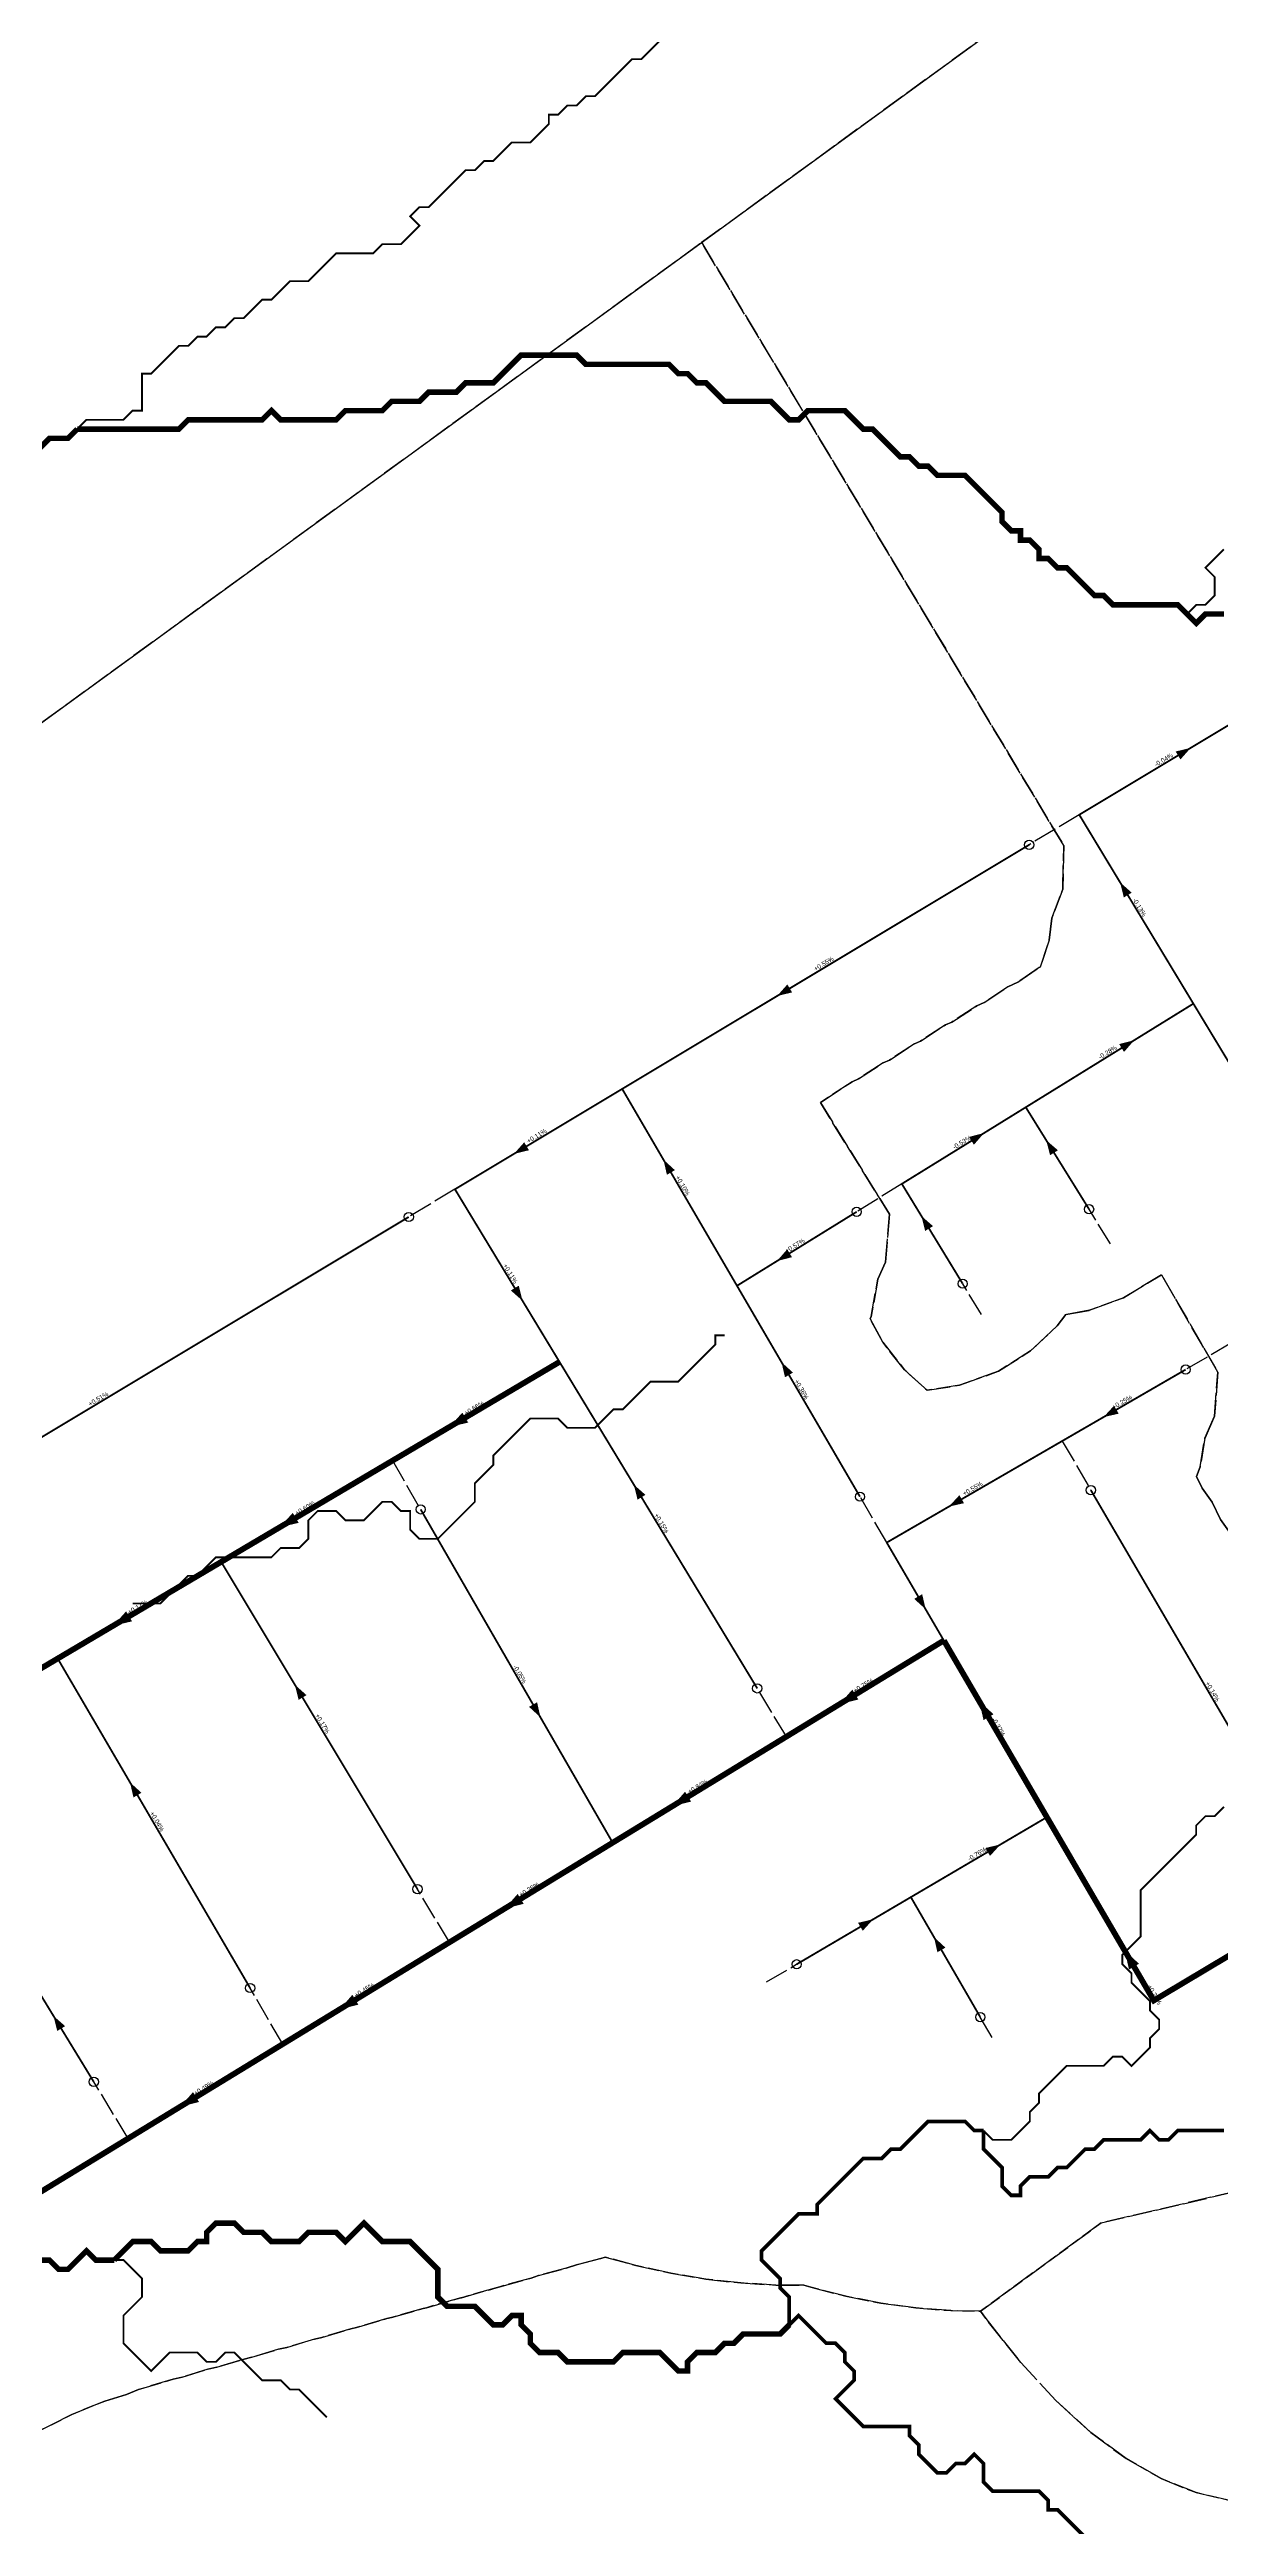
# Model space of a CAD drawing. Header units: metres. Extents: x 442821 to 452274, y 2561971 to 2571293.
# Drawn here: x 444303 to 444810, y 2566013 to 2567085 of the extents above; entities that cross this region are included whole.
import ezdxf
from ezdxf.enums import TextEntityAlignment as Align

# ---------------------------------------------------------------- set-up
doc = ezdxf.new("R2010")
doc.units = ezdxf.units.M
doc.header["$LTSCALE"] = 8
doc.linetypes.add('DASHDOT', pattern=[3.556, 2.54, -0.508, 0, -0.508])
doc.linetypes.add('DASHED', pattern=[1.524, 1.27, -0.254])
for name, color, linetype in [('A_ARROWS', 7, 'Continuous'), ('A_BRANCH', 7, 'Continuous'), ('A_CATCHMENTS', 7, 'Continuous'), ('A_ENVELOPE', 3, 'Continuous'), ('A_GRADIENT', 8, 'Continuous'), ('A_HEAD_GAP', 8, 'Continuous'), ('A_HEADS', 8, 'Continuous'), ('A_LATERAL', 7, 'Continuous'), ('A_STREAMS', 5, 'Continuous'), ('A_SUBMAIN', 7, 'Continuous')]:
    doc.layers.add(name, color=color, linetype=linetype)

msp = doc.modelspace()

# ---------------------------------------------------------------- linework, layer by layer
at = {"layer": 'A_ARROWS', "color": 1}
for points in [[(444796.8059719092, 2566782.3695337237), (444792.34719354345, 2566777.361610453), (444790.28908391704, 2566780.7915061903)], [(444766.24873307266, 2566724.152082574), (444771.2694230376, 2566719.707684721), (444767.84544383927, 2566717.639746992)], [(444772.33918746293, 2566655.854161671), (444767.94758156117, 2566650.787229897), (444765.84392039117, 2566654.1893777014)], [(444707.39450360247, 2566615.696703078), (444703.0028977007, 2566610.6297713043), (444700.8992365307, 2566614.0319191087)], [(444734.2769973879, 2566612.6063958867), (444739.35121931427, 2566608.2232153243), (444735.95257167623, 2566606.1139040072)], [(444680.2725031355, 2566579.8392805792), (444685.30982219276, 2566575.4137391755), (444681.89362084947, 2566573.332977684)]]:
    msp.add_solid(points, dxfattribs=at)
at = {"layer": 'A_ARROWS', "color": 3}
for points in [[(444617.8437633407, 2566674.983224444), (444622.30254170444, 2566679.9911477165), (444624.36065133224, 2566676.5612519803)], [(444504.0193553729, 2566606.6828655275), (444508.4781337365, 2566611.6907888004), (444510.53624336433, 2566608.260893064)], [(444568.70676522586, 2566604.172826549), (444573.6577915176, 2566599.650953192), (444570.2020938247, 2566597.6364672887)], [(444617.8268416084, 2566560.314037955), (444622.2184475122, 2566565.3809697274), (444624.3221086808, 2566561.978821922)], [(444507.72258052434, 2566543.1269609453), (444502.6969600609, 2566547.5657827435), (444506.11864159437, 2566549.6375200544)], [(444619.78279492096, 2566516.5557736414), (444624.733821213, 2566512.033900284), (444621.2781235201, 2566510.019414381)], [(444759.0860119684, 2566492.790970408), (444763.6227488663, 2566497.72838049), (444765.62683700956, 2566494.266642384)], [(444476.1023190677, 2566488.4934306038), (444481.71616655885, 2566494.717152669), (444484.2610176474, 2566490.413232022)], [(444555.88805962016, 2566463.5768511905), (444560.9136800836, 2566459.1380293923), (444557.49199855013, 2566457.0662920815)], [(444692.1850904338, 2566454.060327131), (444696.7218273297, 2566458.997737215), (444698.72591547435, 2566455.53599911)], [(444402.7349751702, 2566445.1122950716), (444408.3488226614, 2566451.336017137), (444410.89367374993, 2566447.03209649)], [(444682.1287623516, 2566409.605997797), (444677.17773605953, 2566414.1278711543), (444680.63343375246, 2566416.1423570574)], [(444330.6527913093, 2566402.491057593), (444336.2666388029, 2566408.714779656), (444338.8114898898, 2566404.410859008)], [(444409.30050971295, 2566376.927031011), (444414.30779232853, 2566372.4675331907), (444410.87760093354, 2566370.4099163674)], [(444515.50809087127, 2566362.848683936), (444510.5807205729, 2566367.396323098), (444514.046879935, 2566369.3927547336)], [(444644.8786154582, 2566368.5568332113), (444650.4032598282, 2566374.8598725246), (444653.0091462041, 2566370.5926303007)], [(444705.305758282, 2566369.8476201235), (444711.4945411468, 2566364.195278427), (444707.1749190306, 2566361.6771710482)], [(444337.9479181909, 2566334.7347415625), (444342.90198404086, 2566330.2161984835), (444339.4476417452, 2566328.1993892947)], [(444572.54109994206, 2566324.382320414), (444578.0657443121, 2566330.685359727), (444580.67163068795, 2566326.418117503)], [(444714.47998820146, 2566307.846226619), (444709.9768206591, 2566302.878180516), (444707.94931532315, 2566306.3262556475)], [(444500.10931723623, 2566280.1502412604), (444505.6339616064, 2566286.4532805732), (444508.2398479822, 2566282.1860383493)], [(444659.4195015132, 2566275.4700670987), (444654.91633396887, 2566270.5020209975), (444652.88882863417, 2566273.95009613)], [(444685.74122608034, 2566267.764641025), (444690.67750764923, 2566263.226676253), (444687.2152712009, 2566261.2234491627)], [(444768.2323911188, 2566261.901756839), (444774.4211739839, 2566256.249415143), (444770.10155186785, 2566253.731307763)], [(444428.6236879966, 2566236.4959517657), (444434.1483323668, 2566242.7989910785), (444436.75421874254, 2566238.5317488546)], [(444304.859755486, 2566233.665536929), (444309.9020288865, 2566229.2456411207), (444306.4881605614, 2566227.161054097)], [(444359.68726241426, 2566194.398390182), (444365.21190678194, 2566200.701429497), (444367.81779315945, 2566196.434187274)]]:
    msp.add_solid(points, dxfattribs=at)
at = {"layer": 'A_BRANCH', "color": 3, "const_width": 0.8}
for points in [[(444726.8954470933, 2566740.4197092345), (444550.85913373233, 2566634.789083963)], [(444458.5296951532, 2566579.386785756), (444191.5697096479, 2566419.197392711)], [(444652.300832697, 2566581.630453516), (444600.51442722447, 2566549.609196196)]]:
    msp.add_lwpolyline(points, dxfattribs=at)
at = {"layer": 'A_BRANCH', "color": 1, "linetype": 'DASHED', "const_width": 0.8}
msp.add_lwpolyline([(444856.1577603503, 2566575.2855887297), (444797.93797934864, 2566671.682746307)], dxfattribs=at)
at = {"layer": 'A_BRANCH', "color": 3, "linetype": 'DASHED', "const_width": 0.8}
for points in [[(444653.7215612244, 2566458.3363955775), (444600.51442722447, 2566549.609196196)], [(444609.2817136517, 2566375.3918872285), (444523.7451857832, 2566516.664024609)], [(444794.59777920257, 2566513.349634731), (444741.1810639889, 2566482.425341098)], [(444753.5950819895, 2566461.1550979223), (444856.1977274185, 2566285.355190215)], [(444463.67026901164, 2566452.848335474), (444546.739252718, 2566308.625848515)], [(444462.31168580113, 2566288.5536867213), (444377.38908702723, 2566430.125608213)], [(444389.9091255829, 2566245.7368346793), (444306.6684619109, 2566388.309442325)], [(444322.2721361353, 2566205.149781008), (444296.725813426, 2566246.986260335)]]:
    msp.add_lwpolyline(points, dxfattribs=at)
at = {"layer": 'A_CATCHMENTS', "color": 1, "linetype": 'DASHED'}
for points in [[(444813.99886602914, 2566442.4243737413), (444809.599543341, 2566448.5176538937), (444806.0497501829, 2566456.0374733633), (444801.70490474213, 2566462.039482089), (444799.3054408003, 2566467.1061920947), (444800.8825067731, 2566471.275599175), (444802.88917030074, 2566483.6284691314), (444807.0682215737, 2566493.145536781), (444808.5103348253, 2566512.244507374), (444784.14485528856, 2566554.33193213), (444767.6925836192, 2566544.4248795374), (444752.9986783159, 2566539.007966955), (444742.8269676084, 2566537.200622362), (444739.0860711677, 2566532.2414881885), (444727.5158577628, 2566521.428903111), (444713.57197277574, 2566512.613254976), (444696.8218576238, 2566506.541718768), (444682.7413513921, 2566504.4566930556), (444672.9970461747, 2566513.247858858), (444663.554702217, 2566525.213437037), (444658.19567763415, 2566535.235890411), (444658.61276018375, 2566536.2962301252), (444661.4224869387, 2566552.406842313), (444664.7484320526, 2566559.777101374), (444666.4577128863, 2566580.5619184137), (444636.6036503743, 2566628.8434262513), (444637.05636611686, 2566629.254411139), (444650.2951946798, 2566637.8838455323), (444653.02624867874, 2566639.0913576805), (444663.7829674544, 2566646.098407623), (444666.48283238424, 2566647.290088441), (444677.2707496739, 2566654.312953968), (444679.9394063817, 2566655.4888349003), (444690.7585414039, 2566662.5274844687), (444693.39597061015, 2566663.6875971626), (444704.2463427025, 2566670.7419990185), (444707.4496062655, 2566672.1485540927), (444717.7034861403, 2566679.007605733), (444722.0362709643, 2566680.9752782956), (444731.16893542535, 2566687.2593705216), (444731.81496396824, 2566687.562654937), (444735.6253110332, 2566699.1245975075), (444736.75248951244, 2566708.6465282883), (444741.4560770516, 2566721.2392895264), (444741.8454732913, 2566740.067625756), (444585.1948029225, 2567001.1302335584), (444822.4616631429, 2567173.824467263)], [(444814.24226401816, 2566023.8942500404), (444799.1097290824, 2566027.378422766), (444783.9664554699, 2566033.456061578), (444768.8124431806, 2566042.1271664756), (444753.6476922146, 2566053.391737459), (444738.4722025691, 2566067.2497745315), (444723.28597425227, 2566083.7012776844), (444708.089007256, 2566102.7462469265), (444705.8792537888, 2566105.890416634), (444758.0479852242, 2566144.093247603), (444817.42123346374, 2566157.9416183913)]]:
    msp.add_lwpolyline(points, dxfattribs=at)
at = {"layer": 'A_CATCHMENTS', "color": 3, "linetype": 'DASHED'}
for points in [[(444250.9432978939, 2566757.8459102777), (444585.1948029225, 2567001.1302335584), (444741.8454732913, 2566740.067625756), (444741.4560770516, 2566721.2392895264), (444736.75248951244, 2566708.6465282883), (444735.6253110332, 2566699.1245975075), (444731.81496396824, 2566687.562654937), (444731.16893542535, 2566687.2593705216), (444722.0362709643, 2566680.9752782956), (444717.7034861403, 2566679.007605733), (444707.4496062655, 2566672.1485540927), (444704.2463427025, 2566670.7419990185), (444693.39597061015, 2566663.6875971626), (444690.7585414039, 2566662.5274844687), (444679.9394063817, 2566655.4888349003), (444677.2707496739, 2566654.312953968), (444666.48283238424, 2566647.290088441), (444663.7829674544, 2566646.098407623), (444653.02624867874, 2566639.0913576805), (444650.2951946798, 2566637.8838455323), (444637.05636611686, 2566629.254411139), (444636.6036503743, 2566628.8434262513), (444666.4577128863, 2566580.5619184137), (444664.7484320526, 2566559.777101374), (444661.4224869387, 2566552.406842313), (444658.61276018375, 2566536.2962301252), (444658.19567763415, 2566535.235890411), (444663.554702217, 2566525.213437037), (444672.9970461747, 2566513.247858858), (444682.7413513921, 2566504.4566930556), (444696.8218576238, 2566506.541718768), (444713.57197277574, 2566512.613254976), (444727.5158577628, 2566521.428903111), (444739.0860711677, 2566532.2414881885), (444742.8269676084, 2566537.200622362), (444752.9986783159, 2566539.007966955), (444767.6925836192, 2566544.4248795374), (444784.14485528856, 2566554.33193213), (444808.5103348253, 2566512.244507374), (444807.0682215737, 2566493.145536781), (444802.88917030074, 2566483.6284691314), (444800.8825067731, 2566471.275599175), (444799.3054408003, 2566467.1061920947), (444801.70490474213, 2566462.039482089), (444806.0497501829, 2566456.0374733633), (444809.599543341, 2566448.5176538937), (444813.99886602914, 2566442.4243737413)], [(444817.42123346374, 2566157.9416183913), (444758.0479852242, 2566144.093247603), (444705.8792537888, 2566105.890416634), (444692.95688796195, 2566106.1300392556), (444677.8338994372, 2566107.30868646), (444662.70719140256, 2566109.3856205284), (444647.5767638702, 2566112.360841459), (444632.44261682796, 2566116.2343492545), (444629.3982918849, 2566117.193988676), (444617.320377508, 2566117.23205823), (444602.1986631088, 2566118.102995138), (444587.0735397654, 2566119.797216097), (444571.9450074733, 2566122.3147211056), (444556.8130662458, 2566125.6555101634), (444543.488879006, 2566129.3212918686), (444541.6821460374, 2566128.7497148574), (444531.58141619095, 2566126.102906155), (444526.5817049153, 2566124.483005483), (444514.7210651262, 2566121.305299076), (444511.48121043463, 2566120.229182589), (444497.8675929207, 2566116.4964275905), (444496.3806570541, 2566115.9895834005), (444481.2801125232, 2566111.747849021), (444481.0133037284, 2566111.6888939547), (444466.17994280584, 2566107.4155934937), (444464.7481082732, 2566107.091997685), (444451.0796198885, 2566103.12033684), (444449.09337272996, 2566102.6707508294), (444435.97929606907, 2566098.825298055), (444433.4387613951, 2566098.249300567), (444420.878971244, 2566094.5305012628), (444417.78428795224, 2566093.8276245114), (444405.7786453089, 2566090.235974289), (444402.1299681446, 2566089.405696862), (444390.67831811943, 2566085.9417493897), (444386.7615030072, 2566085.048629672), (444375.57794855523, 2566081.657758286), (444371.66758267744, 2566080.7749432814), (444360.47758040635, 2566077.373425363), (444356.5734672599, 2566076.501576355), (444341.64804310404, 2566071.951970802), (444336.39206442103, 2566069.882183343), (444326.9953774539, 2566066.9557123855), (444312.7961564434, 2566061.2169204038), (444299.2724885086, 2566054.371883476)]]:
    msp.add_lwpolyline(points, dxfattribs=at)
at = {"layer": 'A_CATCHMENTS', "color": 2, "linetype": 'DASHED'}
msp.add_lwpolyline([(444299.2724885086, 2566054.371883476), (444312.7961564434, 2566061.2169204038), (444326.9953774539, 2566066.9557123855), (444336.39206442103, 2566069.882183343), (444341.64804310404, 2566071.951970802), (444356.5734672599, 2566076.501576355), (444360.47758040635, 2566077.373425363), (444371.66758267744, 2566080.7749432814), (444375.57794855523, 2566081.657758286), (444386.7615030072, 2566085.048629672), (444390.67831811943, 2566085.9417493897), (444402.1299681446, 2566089.405696862), (444405.7786453089, 2566090.235974289), (444417.78428795224, 2566093.8276245114), (444420.878971244, 2566094.5305012628), (444433.4387613951, 2566098.249300567), (444435.97929606907, 2566098.825298055), (444449.09337272996, 2566102.6707508294), (444451.0796198885, 2566103.12033684), (444464.7481082732, 2566107.091997685), (444466.17994280584, 2566107.4155934937), (444481.0133037284, 2566111.6888939547), (444481.2801125232, 2566111.747849021), (444496.3806570541, 2566115.9895834005), (444497.8675929207, 2566116.4964275905), (444511.48121043463, 2566120.229182589), (444514.7210651262, 2566121.305299076), (444526.5817049153, 2566124.483005483), (444531.58141619095, 2566126.102906155), (444541.6821460374, 2566128.7497148574), (444543.488879006, 2566129.3212918686), (444556.8130662458, 2566125.6555101634), (444571.9450074733, 2566122.3147211056), (444587.0735397654, 2566119.797216097), (444602.1986631088, 2566118.102995138), (444617.320377508, 2566117.23205823), (444629.3982918849, 2566117.193988676), (444632.44261682796, 2566116.2343492545), (444647.5767638702, 2566112.360841459), (444662.70719140256, 2566109.3856205284), (444677.8338994372, 2566107.30868646), (444692.95688796195, 2566106.1300392556), (444705.8792537888, 2566105.890416634), (444708.089007256, 2566102.7462469265), (444723.28597425227, 2566083.7012776844), (444738.4722025691, 2566067.2497745315), (444753.6476922146, 2566053.391737459), (444768.8124431806, 2566042.1271664756), (444783.9664554699, 2566033.456061578), (444799.1097290824, 2566027.378422766), (444814.24226401816, 2566023.8942500404)], dxfattribs=at)
at = {"layer": 'A_ENVELOPE', "color": 3}
msp.add_lwpolyline([(443922.935975596, 2562555.549201416), (443114.8019931225, 2564922.9063971327), (443209.87657929584, 2566349.025189733), (444250.9432978939, 2566757.8459102777), (445002.03252866346, 2567304.524780775), (445444.12935436954, 2567418.614284183), (445577.2337750123, 2567680.0693961587), (447477.5370661522, 2567541.02281388)], dxfattribs=at)
at = {"layer": 'A_HEAD_GAP', "color": 8, "linetype": 'DASHED'}
for points in [[(444748.56913176965, 2566753.425008088), (444726.8954470933, 2566740.4197092345)], [(444671.82744430983, 2566593.704407082), (444652.300832697, 2566581.630453516)], [(444478.5093293599, 2566591.375569284), (444458.5296951532, 2566579.386785756)], [(444762.1533656373, 2566567.690336158), (444752.81232657656, 2566582.741172932)], [(444706.2627073276, 2566537.168474322), (444698.1419951016, 2566550.501087467)], [(444814.4797749526, 2566524.859827227), (444794.59777920257, 2566513.349634731)], [(444741.1810639889, 2566482.425341098), (444753.5950819895, 2566461.1550979223)], [(444451.5136090026, 2566473.954453081), (444463.67026901164, 2566452.848335474)], [(444665.2906715724, 2566438.490464727), (444653.7215612244, 2566458.3363955775)], [(444621.9119763375, 2566354.531744202), (444609.2817136517, 2566375.3918872285)], [(444476.1347639547, 2566265.50964705), (444462.31168580113, 2566288.5536867213)], [(444613.3082400008, 2566248.356148424), (444626.32934230147, 2566256.0126968953)], [(444404.0617077308, 2566221.496632202), (444389.9091255829, 2566245.7368346793)], [(444710.8600369845, 2566224.351059485), (444705.7619092762, 2566233.162303927)], [(444337.2163692412, 2566180.676039464), (444322.2721361353, 2566205.149781008)]]:
    msp.add_lwpolyline(points, dxfattribs=at)
at = {"layer": 'A_HEADS', "color": 3}
for centre in [(444726.8954470933, 2566740.4197092345), (444652.300832697, 2566581.630453516), (444458.5296951532, 2566579.386785756), (444794.59777920257, 2566513.349634731), (444463.67026901164, 2566452.848335474), (444653.7215612244, 2566458.3363955775), (444753.5950819895, 2566461.1550979223), (444609.2817136517, 2566375.3918872285), (444462.31168580113, 2566288.5536867213), (444626.32934230147, 2566256.0126968953), (444389.9091255829, 2566245.7368346793), (444705.7619092762, 2566233.162303927), (444322.2721361353, 2566205.149781008)]:
    msp.add_circle(centre, 2, dxfattribs=at)
at = {"layer": 'A_HEADS', "color": 1}
for centre in [(444752.81232657656, 2566582.741172932), (444698.1419951016, 2566550.501087467)]:
    msp.add_circle(centre, 2, dxfattribs=at)
at = {"layer": 'A_LATERAL', "color": 1, "linetype": 'DASHED', "const_width": 0.8}
for points in [[(444748.56913176965, 2566753.425008088), (444823.2473724408, 2566798.235701437)], [(444752.81232657656, 2566582.741172932), (444725.4356301239, 2566626.852131793)], [(444698.1419951016, 2566550.501087467), (444671.82744430983, 2566593.704407082)]]:
    msp.add_lwpolyline(points, dxfattribs=at)
at = {"layer": 'A_LATERAL', "color": 1, "linetype": 'DASHDOT', "const_width": 0.8}
for points in [[(444797.93797934864, 2566671.682746307), (444748.56913176965, 2566753.425008088)], [(444725.4356301239, 2566626.852131793), (444797.93797934864, 2566671.682746307)], [(444671.82744430983, 2566593.704407082), (444725.4356301239, 2566626.852131793)]]:
    msp.add_lwpolyline(points, dxfattribs=at)
at = {"layer": 'A_LATERAL', "color": 3, "linetype": 'DASHED', "const_width": 0.8}
for points in [[(444550.85913373233, 2566634.789083963), (444478.5093293599, 2566591.375569284)], [(444600.51442722447, 2566549.609196196), (444550.85913373233, 2566634.789083963)], [(444478.5093293599, 2566591.375569284), (444523.7451857832, 2566516.664024609)]]:
    msp.add_lwpolyline(points, dxfattribs=at)
at = {"layer": 'A_LATERAL', "color": 3, "const_width": 0.8}
msp.add_lwpolyline([(444741.1810639889, 2566482.425341098), (444665.2906715724, 2566438.490464727)], dxfattribs=at)
at = {"layer": 'A_LATERAL', "color": 3, "linetype": 'DASHDOT', "const_width": 0.8}
for points in [[(444665.2906715724, 2566438.490464727), (444689.9966796986, 2566396.109182665)], [(444675.7328157672, 2566285.062471677), (444734.5646446052, 2566319.656221021)], [(444626.32934230147, 2566256.0126968953), (444675.7328157672, 2566285.062471677)], [(444705.7619092762, 2566233.162303927), (444675.7328157672, 2566285.062471677)]]:
    msp.add_lwpolyline(points, dxfattribs=at)
at = {"layer": 'A_STREAMS', "color": 5}
for points, const_width in [([(444567.140181, 2567088.354143), (444563.139629, 2567084.352747), (444559.139077, 2567080.351352), (444555.138526, 2567080.351352), (444551.137974, 2567076.349957), (444547.137422, 2567072.348562), (444543.13687, 2567068.347166), (444539.136319, 2567064.345771), (444535.135767, 2567064.345771), (444531.135215, 2567060.344376), (444527.134664, 2567060.344376), (444523.134112, 2567056.342981), (444519.13356, 2567056.342981), (444519.13356, 2567052.341585), (444515.133009, 2567048.34019), (444511.132457, 2567044.338795), (444507.131905, 2567044.338795), (444503.131354, 2567044.338795), (444499.130802, 2567040.3374), (444495.13025, 2567036.336004), (444491.129698, 2567036.336004), (444487.129147, 2567032.334609), (444483.128595, 2567032.334609), (444479.128043, 2567028.333214), (444475.127492, 2567024.331819), (444471.12694, 2567020.330423), (444467.126388, 2567016.329028), (444463.125837, 2567016.329028), (444459.125285, 2567012.327633), (444463.125837, 2567008.326238), (444459.125285, 2567004.324842), (444455.124733, 2567000.323447), (444451.124182, 2567000.323447), (444447.12363, 2567000.323447), (444443.123078, 2566996.322052), (444439.122526, 2566996.322052), (444435.121975, 2566996.322052), (444431.121423, 2566996.322052), (444427.120871, 2566996.322052), (444423.12032, 2566992.320657), (444419.119768, 2566988.319261), (444415.119216, 2566984.317866), (444411.118665, 2566984.317866), (444407.118113, 2566984.317866), (444403.117561, 2566980.316471), (444399.11701, 2566976.315076), (444395.116458, 2566976.315076), (444391.115906, 2566972.31368), (444387.115354, 2566968.312285), (444383.114803, 2566968.312285), (444379.114251, 2566964.31089), (444375.113699, 2566964.31089), (444371.113148, 2566960.309495), (444367.112596, 2566960.309495), (444363.112044, 2566956.308099), (444359.111493, 2566956.308099), (444355.110941, 2566952.306704), (444351.110389, 2566948.305309), (444347.109838, 2566944.303913), (444343.109286, 2566944.303913), (444343.109286, 2566940.302518), (444343.109286, 2566936.301123), (444343.109286, 2566932.299728), (444343.109286, 2566928.298332), (444339.108734, 2566928.298332), (444335.108182, 2566924.296937), (444331.107631, 2566924.296937), (444327.107079, 2566924.296937), (444323.106527, 2566924.296937), (444319.105976, 2566924.296937), (444315.105424, 2566920.295542)], 0.8), ([(444795.171627, 2566840.267637), (444791.171075, 2566844.269032), (444787.170524, 2566844.269032), (444783.169972, 2566844.269032), (444779.16942, 2566844.269032), (444775.168869, 2566844.269032), (444771.168317, 2566844.269032), (444767.167765, 2566844.269032), (444763.167214, 2566844.269032), (444759.166662, 2566848.270427), (444755.16611, 2566848.270427), (444751.165558, 2566852.271823), (444747.165007, 2566856.273218), (444743.164455, 2566860.274613), (444739.163903, 2566860.274613), (444735.163352, 2566864.276008), (444731.1628, 2566864.276008), (444731.1628, 2566868.277404), (444727.162248, 2566872.278799), (444723.161697, 2566872.278799), (444723.161697, 2566876.280194), (444719.161145, 2566876.280194), (444715.160593, 2566880.281589), (444715.160593, 2566884.282985), (444711.160042, 2566888.28438), (444707.15949, 2566892.285775), (444703.158938, 2566896.28717), (444699.158386, 2566900.288566), (444695.157835, 2566900.288566), (444691.157283, 2566900.288566), (444687.156731, 2566900.288566), (444683.15618, 2566904.289961), (444679.155628, 2566904.289961), (444675.155076, 2566908.291356), (444671.154525, 2566908.291356), (444667.153973, 2566912.292751), (444663.153421, 2566916.294147), (444659.15287, 2566920.295542), (444655.152318, 2566920.295542), (444651.151766, 2566924.296937), (444647.151214, 2566928.298332), (444643.150663, 2566928.298332), (444639.150111, 2566928.298332), (444635.149559, 2566928.298332), (444631.149008, 2566928.298332), (444627.148456, 2566924.296937), (444623.147904, 2566924.296937), (444619.147353, 2566928.298332), (444615.146801, 2566932.299728), (444611.146249, 2566932.299728), (444607.145698, 2566932.299728), (444603.145146, 2566932.299728), (444599.144594, 2566932.299728), (444595.144042, 2566932.299728), (444591.143491, 2566936.301123), (444587.142939, 2566940.302518), (444583.142387, 2566940.302518), (444579.141836, 2566944.303913), (444575.141284, 2566944.303913), (444571.140732, 2566948.305309), (444567.140181, 2566948.305309), (444563.139629, 2566948.305309), (444559.139077, 2566948.305309), (444555.138526, 2566948.305309), (444551.137974, 2566948.305309), (444547.137422, 2566948.305309), (444543.13687, 2566948.305309), (444539.136319, 2566948.305309), (444535.135767, 2566948.305309), (444531.135215, 2566952.306704), (444527.134664, 2566952.306704), (444523.134112, 2566952.306704), (444519.13356, 2566952.306704), (444515.133009, 2566952.306704), (444511.132457, 2566952.306704), (444507.131905, 2566952.306704), (444503.131354, 2566948.305309), (444499.130802, 2566944.303913), (444495.13025, 2566940.302518), (444491.129698, 2566940.302518), (444487.129147, 2566940.302518), (444483.128595, 2566940.302518), (444479.128043, 2566936.301123), (444475.127492, 2566936.301123), (444471.12694, 2566936.301123), (444467.126388, 2566936.301123), (444463.125837, 2566932.299728), (444459.125285, 2566932.299728), (444455.124733, 2566932.299728), (444451.124182, 2566932.299728), (444447.12363, 2566928.298332), (444443.123078, 2566928.298332), (444439.122526, 2566928.298332), (444435.121975, 2566928.298332), (444431.121423, 2566928.298332), (444427.120871, 2566924.296937), (444423.12032, 2566924.296937), (444419.119768, 2566924.296937), (444415.119216, 2566924.296937), (444411.118665, 2566924.296937), (444407.118113, 2566924.296937), (444403.117561, 2566924.296937), (444399.11701, 2566928.298332), (444395.116458, 2566924.296937), (444391.115906, 2566924.296937), (444387.115354, 2566924.296937), (444383.114803, 2566924.296937), (444379.114251, 2566924.296937), (444375.113699, 2566924.296937), (444371.113148, 2566924.296937), (444367.112596, 2566924.296937), (444363.112044, 2566924.296937), (444359.111493, 2566920.295542), (444355.110941, 2566920.295542), (444351.110389, 2566920.295542), (444347.109838, 2566920.295542), (444343.109286, 2566920.295542), (444339.108734, 2566920.295542), (444335.108182, 2566920.295542), (444331.107631, 2566920.295542), (444327.107079, 2566920.295542), (444323.106527, 2566920.295542), (444319.105976, 2566920.295542), (444315.105424, 2566920.295542)], 2.4000000000000004), ([(444315.105424, 2566920.295542), (444311.104872, 2566916.294147), (444307.104321, 2566916.294147), (444303.103769, 2566916.294147), (444299.103217, 2566912.292751)], 2.4000000000000004), ([(444811.173834, 2566868.277404), (444807.173282, 2566864.276008), (444803.17273, 2566860.274613), (444807.173282, 2566856.273218), (444807.173282, 2566852.271823), (444807.173282, 2566848.270427), (444803.17273, 2566844.269032), (444799.172179, 2566844.269032), (444795.171627, 2566840.267637)], 0.8), ([(444811.173834, 2566840.267637), (444807.173282, 2566840.267637), (444803.17273, 2566840.267637), (444799.172179, 2566836.266242), (444795.171627, 2566840.267637)], 2.4000000000000004), ([(444595.144042, 2566528.158807), (444591.143491, 2566528.158807), (444591.143491, 2566524.157412), (444587.142939, 2566520.156017), (444583.142387, 2566516.154621), (444579.141836, 2566512.153226), (444575.141284, 2566508.151831), (444571.140732, 2566508.151831), (444567.140181, 2566508.151831), (444563.139629, 2566508.151831), (444559.139077, 2566504.150436), (444555.138526, 2566500.14904), (444551.137974, 2566496.147645), (444547.137422, 2566496.147645), (444543.13687, 2566492.14625), (444539.136319, 2566488.144854), (444535.135767, 2566488.144854), (444531.135215, 2566488.144854), (444527.134664, 2566488.144854), (444523.134112, 2566492.14625), (444519.13356, 2566492.14625), (444515.133009, 2566492.14625), (444511.132457, 2566492.14625), (444507.131905, 2566488.144854), (444503.131354, 2566484.143459), (444499.130802, 2566480.142064), (444495.13025, 2566476.140669), (444495.13025, 2566472.139273), (444491.129698, 2566468.137878), (444487.129147, 2566464.136483), (444487.129147, 2566460.135088), (444487.129147, 2566456.133692), (444483.128595, 2566452.132297), (444479.128043, 2566448.130902), (444475.127492, 2566444.129507), (444471.12694, 2566440.128111), (444467.126388, 2566440.128111), (444463.125837, 2566440.128111), (444459.125285, 2566444.129507), (444459.125285, 2566448.130902), (444459.125285, 2566452.132297), (444455.124733, 2566452.132297), (444451.124182, 2566456.133692), (444447.12363, 2566456.133692), (444443.123078, 2566452.132297), (444439.122526, 2566448.130902), (444435.121975, 2566448.130902), (444431.121423, 2566448.130902), (444427.120871, 2566452.132297), (444423.12032, 2566452.132297), (444419.119768, 2566452.132297), (444415.119216, 2566448.130902), (444415.119216, 2566444.129507), (444415.119216, 2566440.128111), (444411.118665, 2566436.126716), (444407.118113, 2566436.126716), (444403.117561, 2566436.126716), (444399.11701, 2566432.125321), (444395.116458, 2566432.125321), (444391.115906, 2566432.125321), (444387.115354, 2566432.125321), (444383.114803, 2566432.125321), (444379.114251, 2566432.125321), (444375.113699, 2566432.125321), (444371.113148, 2566428.123926), (444367.112596, 2566424.12253), (444363.112044, 2566424.12253), (444359.111493, 2566420.121135), (444355.110941, 2566416.11974), (444351.110389, 2566412.118345), (444347.109838, 2566412.118345), (444343.109286, 2566412.118345), (444339.108734, 2566412.118345)], 0.8), ([(444811.173834, 2566324.087649), (444807.173282, 2566320.086254), (444803.17273, 2566320.086254), (444799.172179, 2566316.084859), (444799.172179, 2566312.083463), (444795.171627, 2566308.082068), (444791.171075, 2566304.080673), (444787.170524, 2566300.079278), (444783.169972, 2566296.077882), (444779.16942, 2566292.076487), (444775.168869, 2566288.075092), (444775.168869, 2566284.073697), (444775.168869, 2566280.072301), (444775.168869, 2566276.070906), (444775.168869, 2566272.069511), (444775.168869, 2566268.068116), (444771.168317, 2566264.06672), (444767.167765, 2566260.065325), (444767.167765, 2566256.06393), (444771.168317, 2566252.062534), (444771.168317, 2566248.061139), (444775.168869, 2566244.059744), (444779.16942, 2566240.058349), (444779.16942, 2566236.056953), (444783.169972, 2566232.055558), (444783.169972, 2566228.054163), (444779.16942, 2566224.052768), (444779.16942, 2566220.051372), (444775.168869, 2566216.049977), (444771.168317, 2566212.048582), (444767.167765, 2566216.049977), (444763.167214, 2566216.049977), (444759.166662, 2566212.048582), (444755.16611, 2566212.048582), (444751.165558, 2566212.048582), (444747.165007, 2566212.048582), (444743.164455, 2566212.048582), (444739.163903, 2566208.047187), (444735.163352, 2566204.045791), (444731.1628, 2566200.044396), (444731.1628, 2566196.043001), (444727.162248, 2566192.041606), (444727.162248, 2566188.04021), (444723.161697, 2566184.038815), (444719.161145, 2566180.03742), (444715.160593, 2566180.03742), (444711.160042, 2566180.03742), (444707.15949, 2566184.038815)], 0.8), ([(444707.15949, 2566184.038815), (444703.158938, 2566184.038815), (444699.158386, 2566188.04021), (444695.157835, 2566188.04021), (444691.157283, 2566188.04021), (444687.156731, 2566188.04021), (444683.15618, 2566188.04021), (444679.155628, 2566184.038815), (444675.155076, 2566180.03742), (444671.154525, 2566176.036025), (444667.153973, 2566176.036025), (444663.153421, 2566172.034629), (444659.15287, 2566172.034629), (444655.152318, 2566172.034629), (444651.151766, 2566168.033234), (444647.151214, 2566164.031839), (444643.150663, 2566160.030444), (444639.150111, 2566156.029048), (444635.149559, 2566152.027653), (444635.149559, 2566148.026258), (444631.149008, 2566148.026258), (444627.148456, 2566148.026258), (444623.147904, 2566144.024863), (444619.147353, 2566140.023467), (444615.146801, 2566136.022072), (444611.146249, 2566132.020677), (444611.146249, 2566128.019282), (444615.146801, 2566124.017886), (444619.147353, 2566120.016491), (444619.147353, 2566116.015096), (444623.147904, 2566112.013701), (444623.147904, 2566108.012305), (444623.147904, 2566104.01091), (444623.147904, 2566100.009515)], 1.6), ([(444811.173834, 2566184.038815), (444807.173282, 2566184.038815), (444803.17273, 2566184.038815), (444799.172179, 2566184.038815), (444795.171627, 2566184.038815), (444791.171075, 2566184.038815), (444787.170524, 2566180.03742), (444783.169972, 2566180.03742), (444779.16942, 2566184.038815), (444775.168869, 2566180.03742), (444771.168317, 2566180.03742), (444767.167765, 2566180.03742), (444763.167214, 2566180.03742), (444759.166662, 2566180.03742), (444755.16611, 2566176.036025), (444751.165558, 2566176.036025), (444747.165007, 2566172.034629), (444743.164455, 2566168.033234), (444739.163903, 2566168.033234), (444735.163352, 2566164.031839), (444731.1628, 2566164.031839), (444727.162248, 2566164.031839), (444723.161697, 2566160.030444), (444723.161697, 2566156.029048), (444719.161145, 2566156.029048), (444715.160593, 2566160.030444), (444715.160593, 2566164.031839), (444715.160593, 2566168.033234), (444711.160042, 2566172.034629), (444707.15949, 2566176.036025), (444707.15949, 2566180.03742), (444707.15949, 2566184.038815)], 1.6), ([(444623.147904, 2566100.009515), (444619.147353, 2566096.00812), (444615.146801, 2566096.00812), (444611.146249, 2566096.00812), (444607.145698, 2566096.00812), (444603.145146, 2566096.00812), (444599.144594, 2566092.006724), (444595.144042, 2566092.006724), (444591.143491, 2566088.005329), (444587.142939, 2566088.005329), (444583.142387, 2566088.005329), (444579.141836, 2566084.003934), (444579.141836, 2566080.002539), (444575.141284, 2566080.002539), (444571.140732, 2566084.003934), (444567.140181, 2566088.005329), (444563.139629, 2566088.005329), (444559.139077, 2566088.005329), (444555.138526, 2566088.005329), (444551.137974, 2566088.005329), (444547.137422, 2566084.003934), (444543.13687, 2566084.003934), (444539.136319, 2566084.003934), (444535.135767, 2566084.003934), (444531.135215, 2566084.003934), (444527.134664, 2566084.003934), (444523.134112, 2566088.005329), (444519.13356, 2566088.005329), (444515.133009, 2566088.005329), (444511.132457, 2566092.006724), (444511.132457, 2566096.00812), (444507.131905, 2566100.009515), (444507.131905, 2566104.01091), (444503.131354, 2566104.01091), (444499.130802, 2566100.009515), (444495.13025, 2566100.009515), (444491.129698, 2566104.01091), (444487.129147, 2566108.012305), (444483.128595, 2566108.012305), (444479.128043, 2566108.012305), (444475.127492, 2566108.012305), (444471.12694, 2566112.013701), (444471.12694, 2566116.015096), (444471.12694, 2566120.016491), (444471.12694, 2566124.017886), (444467.126388, 2566128.019282), (444463.125837, 2566132.020677), (444459.125285, 2566136.022072), (444455.124733, 2566136.022072), (444451.124182, 2566136.022072), (444447.12363, 2566136.022072), (444443.123078, 2566140.023467), (444439.122526, 2566144.024863), (444435.121975, 2566140.023467), (444431.121423, 2566136.022072), (444427.120871, 2566140.023467), (444423.12032, 2566140.023467), (444419.119768, 2566140.023467), (444415.119216, 2566140.023467), (444411.118665, 2566136.022072), (444407.118113, 2566136.022072), (444403.117561, 2566136.022072), (444399.11701, 2566136.022072), (444395.116458, 2566140.023467), (444391.115906, 2566140.023467), (444387.115354, 2566140.023467), (444383.114803, 2566144.024863), (444379.114251, 2566144.024863), (444375.113699, 2566144.024863), (444371.113148, 2566140.023467), (444371.113148, 2566136.022072), (444367.112596, 2566136.022072), (444363.112044, 2566132.020677), (444359.111493, 2566132.020677), (444355.110941, 2566132.020677), (444351.110389, 2566132.020677), (444347.109838, 2566136.022072), (444343.109286, 2566136.022072), (444339.108734, 2566136.022072), (444335.108182, 2566132.020677), (444331.107631, 2566128.019282)], 2.4000000000000004), ([(444331.107631, 2566128.019282), (444327.107079, 2566128.019282), (444323.106527, 2566128.019282), (444319.105976, 2566132.020677), (444315.105424, 2566128.019282), (444311.104872, 2566124.017886), (444307.104321, 2566124.017886), (444303.103769, 2566128.019282), (444299.103217, 2566128.019282)], 2.4000000000000004), ([(444423.12032, 2566059.995562), (444419.119768, 2566063.996958), (444415.119216, 2566067.998353), (444411.118665, 2566071.999748), (444407.118113, 2566071.999748), (444403.117561, 2566076.001143), (444399.11701, 2566076.001143), (444395.116458, 2566076.001143), (444391.115906, 2566080.002539), (444387.115354, 2566084.003934), (444383.114803, 2566088.005329), (444379.114251, 2566088.005329), (444375.113699, 2566084.003934), (444371.113148, 2566084.003934), (444367.112596, 2566088.005329), (444363.112044, 2566088.005329), (444359.111493, 2566088.005329), (444355.110941, 2566088.005329), (444351.110389, 2566084.003934), (444347.109838, 2566080.002539), (444343.109286, 2566084.003934), (444339.108734, 2566088.005329), (444335.108182, 2566092.006724), (444335.108182, 2566096.00812), (444335.108182, 2566100.009515), (444335.108182, 2566104.01091), (444339.108734, 2566108.012305), (444343.109286, 2566112.013701), (444343.109286, 2566116.015096), (444343.109286, 2566120.016491), (444339.108734, 2566124.017886), (444335.108182, 2566128.019282), (444331.107631, 2566128.019282)], 0.8), ([(444751.165558, 2566007.977424), (444747.165007, 2566011.978819), (444743.164455, 2566015.980214), (444739.163903, 2566019.98161), (444735.163352, 2566019.98161), (444735.163352, 2566023.983005), (444731.1628, 2566027.9844), (444727.162248, 2566027.9844), (444723.161697, 2566027.9844), (444719.161145, 2566027.9844), (444715.160593, 2566027.9844), (444711.160042, 2566027.9844), (444707.15949, 2566031.985796), (444707.15949, 2566035.987191), (444707.15949, 2566039.988586), (444703.158938, 2566043.989981), (444699.158386, 2566039.988586), (444695.157835, 2566039.988586), (444691.157283, 2566035.987191), (444687.156731, 2566035.987191), (444683.15618, 2566039.988586), (444679.155628, 2566043.989981), (444679.155628, 2566047.991377), (444675.155076, 2566051.992772), (444675.155076, 2566055.994167), (444671.154525, 2566055.994167), (444667.153973, 2566055.994167), (444663.153421, 2566055.994167), (444659.15287, 2566055.994167), (444655.152318, 2566055.994167), (444651.151766, 2566059.995562), (444647.151214, 2566063.996958), (444643.150663, 2566067.998353), (444647.151214, 2566071.999748), (444651.151766, 2566076.001143), (444651.151766, 2566080.002539), (444647.151214, 2566084.003934), (444647.151214, 2566088.005329), (444643.150663, 2566092.006724), (444639.150111, 2566092.006724), (444635.149559, 2566096.00812), (444631.149008, 2566100.009515), (444627.148456, 2566104.01091), (444623.147904, 2566100.009515)], 1.6)]:
    msp.add_lwpolyline(points, dxfattribs=dict(at, const_width=const_width))
at = {"layer": 'A_SUBMAIN', "color": 3, "const_width": 2.5}
for points in [[(444523.7451857832, 2566516.664024609), (444451.5136090026, 2566473.954453081)], [(444451.5136090026, 2566473.954453081), (444377.38908702723, 2566430.125608213)], [(444689.9966796986, 2566396.109182665), (444621.9119763375, 2566354.531744202)], [(444621.9119763375, 2566354.531744202), (444546.739252718, 2566308.625848515)]]:
    msp.add_lwpolyline(points, dxfattribs=at)
at = {"layer": 'A_SUBMAIN', "color": 3, "linetype": 'DASHED', "const_width": 2.5}
for points in [[(444377.38908702723, 2566430.125608213), (444306.6684619109, 2566388.309442325)], [(444306.6684619109, 2566388.309442325), (444235.9600987726, 2566346.500526783)], [(444856.1977274185, 2566285.355190215), (444780.8053028999, 2566240.333880806), (444734.5646446052, 2566319.656221021)], [(444546.739252718, 2566308.625848515), (444476.1347639547, 2566265.50964705)], [(444476.1347639547, 2566265.50964705), (444404.0617077308, 2566221.496632202)], [(444404.0617077308, 2566221.496632202), (444337.2163692412, 2566180.676039464)], [(444337.2163692412, 2566180.676039464), (444163.4316666545, 2566074.55054547), (443412.5842657327, 2566074.55054547), (443412.5842657327, 2566162.613607597)]]:
    msp.add_lwpolyline(points, dxfattribs=at)
at = {"layer": 'A_SUBMAIN', "color": 3, "linetype": 'DASHDOT', "const_width": 2.5}
msp.add_lwpolyline([(444734.5646446052, 2566319.656221021), (444689.9966796986, 2566396.109182665)], dxfattribs=at)

# ---------------------------------------------------------------- texts
at = {"layer": 'A_GRADIENT', "color": 1}
for s, rotation, p in [('-0.04%', 30.965871439458326, (444785.90825210523, 2566775.8303547623)), ('-0.13%', 301.13018967045923, (444773.25355555915, 2566712.553877197)), ('-0.28%', 31.729880753181906, (444761.68680473627, 2566649.2674390497)), ('-0.53%', 31.729880751427952, (444698.63153721683, 2566610.278269437))]:
    msp.add_text(s, height=2, rotation=rotation, dxfattribs=at).set_placement(p, align=Align.BOTTOM_CENTER)
at = {"layer": 'A_GRADIENT', "color": 3}
for s, rotation, p in [('+0.55%', 30.96587141829653, (444638.8772904128, 2566687.6043965984)), ('+0.11%', 30.96587143945834, (444514.6842315461, 2566613.0823266236)), ('+0.10%', 300.2398855442526, (444575.6867804784, 2566592.1991400793)), ('+0.57%', 31.729880730489214, (444626.40762996074, 2566565.6198248556)), ('+0.11%', -58.806208012030794, (444501.12725757156, 2566554.0197969466)), ('+0.36%', 300.2398855442526, (444627.1179942244, 2566503.972795887)), ('+0.51%', 30.96587141658054, (444325.0497024006, 2566499.292089233)), ('+0.66%', 30.595260780387093, (444487.62939739286, 2566495.309238845)), ('+0.25%', 30.06764041163757, (444767.8894215957, 2566497.8874879144)), ('+0.60%', 30.595260780387093, (444414.4513480149, 2566452.040030647)), ('+0.55%', 30.067640434727736, (444703.23586778063, 2566460.4579029125)), ('+0.15%', 301.19379198796923, (444566.51344971743, 2566446.0279559186)), ('+0.17%', 30.595260780387093, (444342.02877446904, 2566409.217525269)), ('-0.05%', -60.059002742137935, (444505.20476086484, 2566380.7370919944)), ('+0.75%', 31.411253988703237, (444655.954328018, 2566375.320463434)), ('+0.14%', -59.73074965898569, (444804.89640470396, 2566373.255144069)), ('+0.17%', 300.9576396111985, (444419.8503864142, 2566359.3396474672)), ('-0.37%', 300.2398855442526, (444712.28066215187, 2566357.882701843)), ('+0.84%', 31.411253988703237, (444584.32561452774, 2566331.578796359)), ('+0.04%', 300.27841338171106, (444348.2887937469, 2566317.023138502)), ('-0.76%', 30.45598699308246, (444705.14873018616, 2566302.359346349)), ('+0.36%', 31.411253965932843, (444511.4370083363, 2566287.0677477825)), ('+0.45%', 31.41125398696508, (444440.0982358428, 2566243.5031396262)), ('+0.21%', 300.23988554713384, (444779.79696197144, 2566242.0636131484)), ('+0.49%', 31.411253988703237, (444370.639038486, 2566201.086335833))]:
    msp.add_text(s, height=2, rotation=rotation, dxfattribs=at).set_placement(p, align=Align.BOTTOM_CENTER)

doc.saveas('drawing.dxf')
